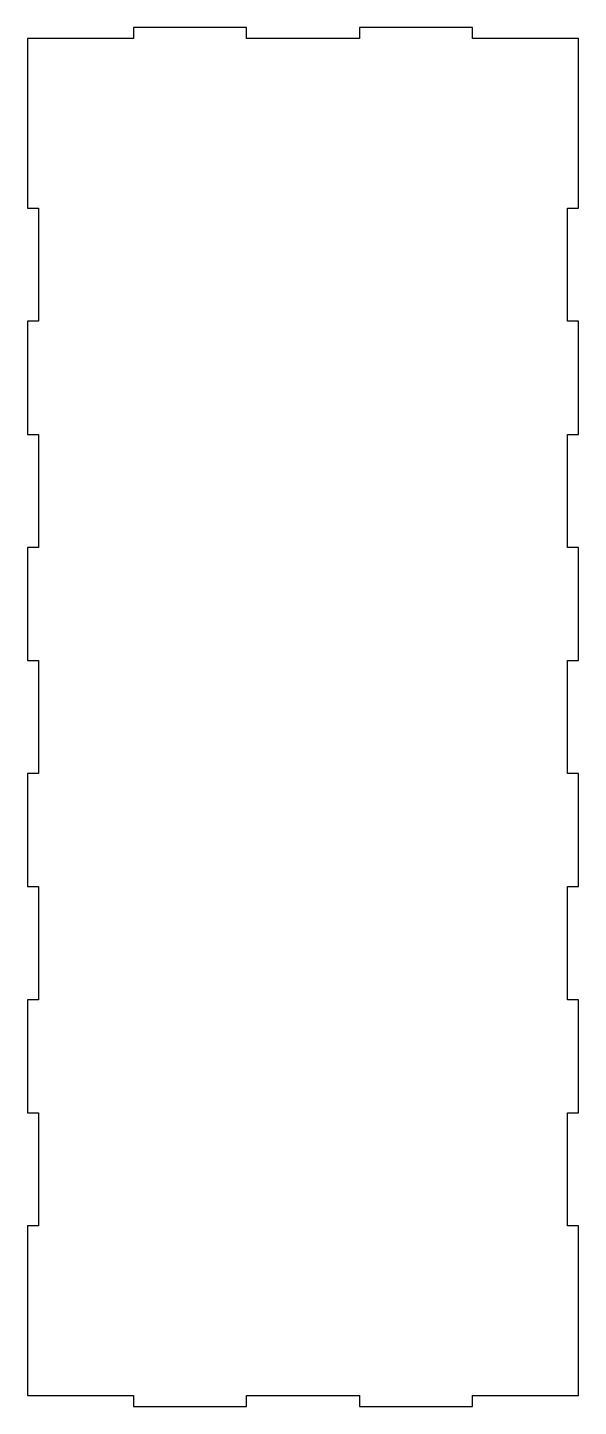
# Model space of a CAD drawing. Extents: x -341 to -241, y -43 to 207.
import ezdxf

# ---------------------------------------------------------------- set-up
doc = ezdxf.new("R2010")
doc.units = 0
doc.layers.add('Default_Layer', color=18, linetype='CONTINUOUS')

msp = doc.modelspace()

# ---------------------------------------------------------------- linework, layer by layer
at = {"layer": 'Default_Layer'}
msp.add_lwpolyline([(-340.72, 204.75), (-340.72, 174), (-338.72, 174), (-338.72, 153.5), (-340.72, 153.5), (-340.72, 133), (-338.72, 133), (-338.72, 112.5), (-340.72, 112.5), (-340.72, 92), (-338.72, 92), (-338.72, 71.5), (-340.72, 71.5), (-340.72, 51), (-338.72, 51), (-338.72, 30.5), (-340.72, 30.5), (-340.72, 10), (-338.72, 10), (-338.72, -10.5), (-340.72, -10.5), (-340.72, -31), (-340.72, -41.25), (-321.47, -41.25), (-321.47, -43.25), (-300.97, -43.25), (-300.97, -41.25), (-280.47, -41.25), (-280.47, -43.25), (-259.97, -43.25), (-259.97, -41.25), (-240.72, -41.25), (-240.72, -10.5), (-242.72, -10.5), (-242.72, 10), (-240.72, 10), (-240.72, 30.5), (-242.72, 30.5), (-242.72, 51), (-240.72, 51), (-240.72, 71.5), (-242.72, 71.5), (-242.72, 92), (-240.72, 92), (-240.72, 112.5), (-242.72, 112.5), (-242.72, 133), (-240.72, 133), (-240.72, 153.5), (-242.72, 153.5), (-242.72, 174), (-240.72, 174), (-240.72, 194.5), (-240.72, 204.75), (-259.97, 204.75), (-259.97, 206.75), (-280.47, 206.75), (-280.47, 204.75), (-300.97, 204.75), (-300.97, 206.75), (-321.47, 206.75), (-321.47, 204.75), (-340.72, 204.75)], close=True, dxfattribs=at)

doc.saveas('drawing.dxf')
